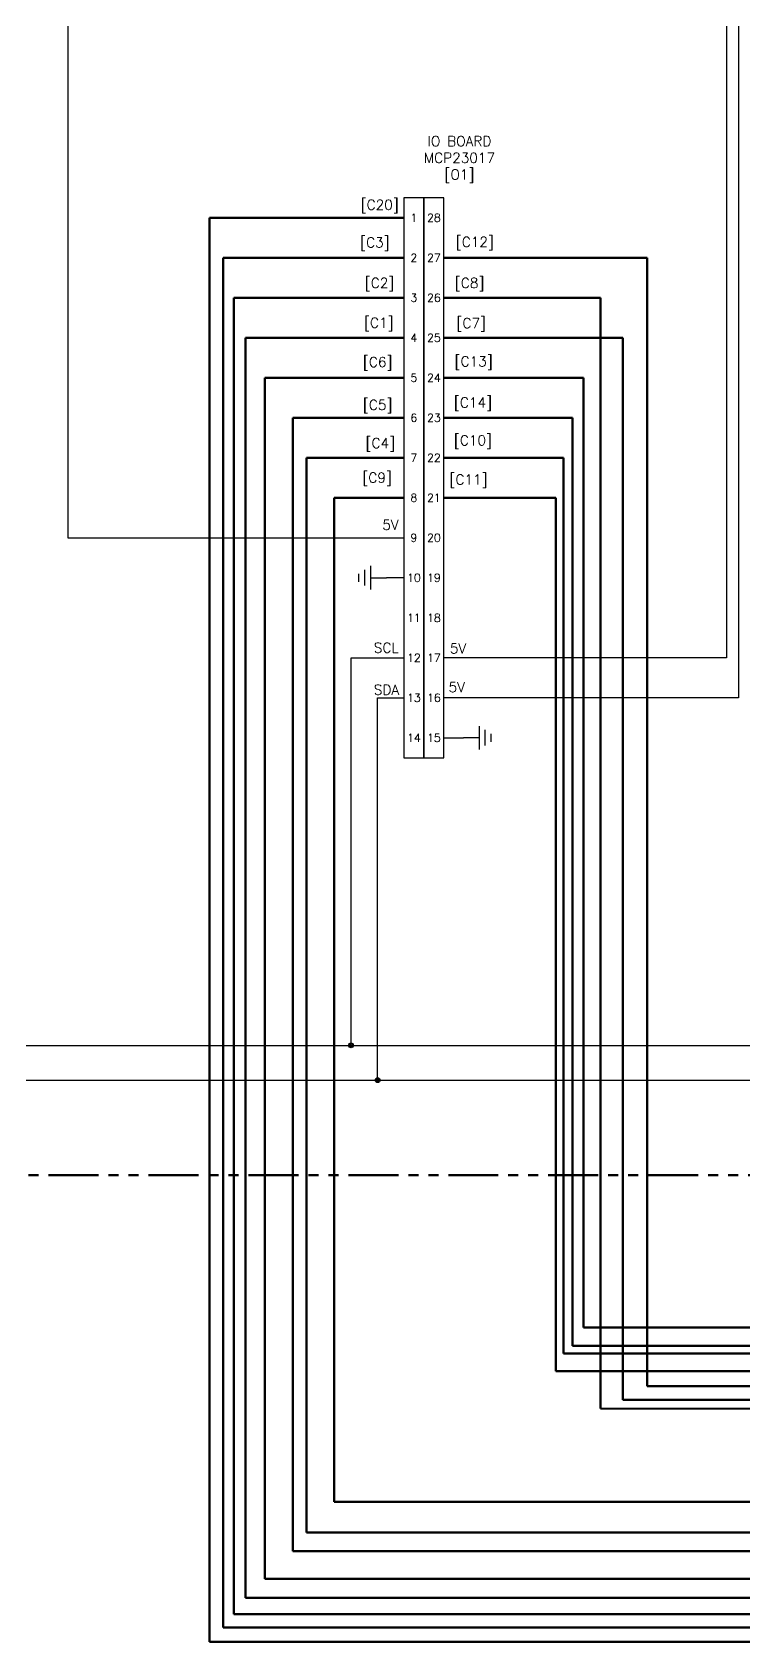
# Model space of a CAD drawing. Header units: millimetres. Extents: x 1 to 135, y 2 to 75.
# Drawn here: x 25.34 to 34.24, y 1.69 to 21.81 of the extents above; entities that cross this region are included whole.
import ezdxf
from ezdxf.enums import TextEntityAlignment as Align

# ---------------------------------------------------------------- set-up
doc = ezdxf.new("R2010")
doc.units = ezdxf.units.MM
doc.linetypes.add('PHANTOM2', pattern=[1.25, 0.625, -0.125, 0.125, -0.125, 0.125, -0.125])
for name, color, linetype in [('_MULTI_WIRE', 9, 'Continuous'), ('IO DATA', 150, 'Continuous'), ('MISC', 7, 'Continuous'), ('POWER', 30, 'Continuous'), ('SYMS', 7, 'Continuous'), ('TERMS', 123, 'Continuous'), ('WIRES', 7, 'Continuous')]:
    doc.layers.add(name, color=color, linetype=linetype)
doc.layers.add('DASH', color=102, linetype='PHANTOM2', lineweight=50)
doc.styles.add('WD', font='romans.shx')

# ---------------------------------------------------------------- blocks, each defined once
blk = doc.blocks.new('HCN1_14J_5078')
at = {"layer": 'SYMS'}
for p, q in [((0, 0.25), (-0.25, 0.25)), ((-0.25, 0.25), (-0.25, -6.75)), ((0, -6.75), (0, 0.25)), ((-0.25, -6.75), (0, -6.75))]:
    blk.add_line(p, q, dxfattribs=at)
at = {"layer": 'SYMS', "style": 'WD', "width": 0.7}
for tag, p in [('INST', (-0.156, 1)), ('DESC1', (-0.156, 0.688)), ('LOC', (-0.156, 0.844)), ('DESC2', (-0.156, 0.531))]:
    blk.add_attdef(tag, text='', height=0.125, dxfattribs=at).set_placement(p, align=Align.RIGHT)
at = {"layer": 'SYMS', "style": 'WD'}
blk.add_attdef('TAG1', text='', height=0.125, dxfattribs=at).set_placement((-0.156, 0.375), align=Align.RIGHT)
at = {"layer": 'SYMS', "style": 'WD', "width": 0.8}
blk.add_attdef('XREF', (1, 0.375), '', height=0.125, dxfattribs=at)
at = {"layer": 'SYMS', "linetype": 'Continuous', "style": 'WD', "flags": 8}
for tag, p in [('TERMDESC01J', (-0.35, 0.05)), ('TERMDESC02J', (-0.35, -0.45)), ('TERMDESC03J', (-0.35, -0.95)), ('TERMDESC04J', (-0.35, -1.45)), ('TERMDESC05J', (-0.35, -1.95)), ('TERMDESC06J', (-0.35, -2.45)), ('TERMDESC07J', (-0.35, -2.95)), ('TERMDESC08J', (-0.35, -3.45)), ('TERMDESC09J', (-0.35, -3.95)), ('TERMDESC10J', (-0.35, -4.45)), ('TERMDESC11J', (-0.35, -4.95)), ('TERMDESC12J', (-0.35, -5.45)), ('TERMDESC13J', (-0.35, -5.95)), ('TERMDESC14J', (-0.35, -6.45))]:
    blk.add_attdef(tag, text='', height=0.1, dxfattribs=at).set_placement(p, align=Align.RIGHT)
for tag, p in [('TERM01J', (-0.125, 0)), ('TERM02J', (-0.125, -0.5)), ('TERM03J', (-0.125, -1)), ('TERM04J', (-0.125, -1.5)), ('TERM05J', (-0.125, -2)), ('TERM06J', (-0.125, -2.5)), ('TERM07J', (-0.125, -3)), ('TERM08J', (-0.125, -3.5)), ('TERM09J', (-0.125, -4)), ('TERM10J', (-0.125, -4.5)), ('TERM11J', (-0.125, -5)), ('TERM12J', (-0.125, -5.5)), ('TERM13J', (-0.125, -6)), ('TERM14J', (-0.125, -6.5))]:
    blk.add_attdef(tag, text='', height=0.1, dxfattribs=at).set_placement(p, align=Align.MIDDLE_CENTER)
at = {"layer": 'SYMS', "color": 7, "style": 'WD'}
for tag, p in [('X4_TINY_DOT_DONT_REMOVE_01J', (-0.25, 0)), ('X4_TINY_DOT_DONT_REMOVE_02J', (-0.25, -0.5)), ('X4_TINY_DOT_DONT_REMOVE_03J', (-0.25, -1)), ('X4_TINY_DOT_DONT_REMOVE_04J', (-0.25, -1.5)), ('X4_TINY_DOT_DONT_REMOVE_05J', (-0.25, -2)), ('X4_TINY_DOT_DONT_REMOVE_06J', (-0.25, -2.5)), ('X4_TINY_DOT_DONT_REMOVE_07J', (-0.25, -3)), ('X4_TINY_DOT_DONT_REMOVE_08J', (-0.25, -3.5)), ('X4_TINY_DOT_DONT_REMOVE_09J', (-0.25, -4)), ('X4_TINY_DOT_DONT_REMOVE_10J', (-0.25, -4.5)), ('X4_TINY_DOT_DONT_REMOVE_11J', (-0.25, -5)), ('X4_TINY_DOT_DONT_REMOVE_12J', (-0.25, -5.5)), ('X4_TINY_DOT_DONT_REMOVE_13J', (-0.25, -6)), ('X4_TINY_DOT_DONT_REMOVE_14J', (-0.25, -6.5))]:
    blk.add_attdef(tag, p, '', height=0.0001, dxfattribs=at)
at = {"layer": 'SYMS', "style": 'WD'}
for tag, p, flags in [('X4TERM01J', (-0.25, 0), 1), ('ACE_FLAG', (0.048, 0.146), 9), ('FAMILY', (0.048, 0.121), 9), ('WDBLKNAM', (0.175, 0.125), 9), ('X4TERM02J', (-0.25, -0.5), 1), ('X4TERM03J', (-0.25, -1), 1), ('X4TERM04J', (-0.25, -1.5), 1), ('X4TERM05J', (-0.25, -2), 1), ('X4TERM06J', (-0.25, -2.5), 1), ('X4TERM07J', (-0.25, -3), 1), ('X4TERM08J', (-0.25, -3.5), 1), ('X4TERM09J', (-0.25, -4), 1), ('X4TERM10J', (-0.25, -4.5), 1), ('X4TERM11J', (-0.25, -5), 1), ('X4TERM12J', (-0.25, -5.5), 1), ('X4TERM13J', (-0.25, -6), 1), ('X4TERM14J', (-0.25, -6.5), 1), ('X8LINK', (-0.125, -6.875), 1)]:
    blk.add_attdef(tag, p, '', height=0.01, dxfattribs=dict(at, flags=flags))
at = {"layer": 'SYMS', "linetype": 'Continuous', "style": 'WD', "flags": 9}
for tag, p in [('ASSYCODE', (0.046, 0.065)), ('MFG', (0.051, 0.078)), ('CAT', (0.052, 0.098))]:
    blk.add_attdef(tag, text='', height=0.01, dxfattribs=at).set_placement(p, align=Align.CENTER)
at = {"layer": 'SYMS', "linetype": 'Continuous', "style": 'WD', "flags": 8}
for tag, p in [('X4WIRE01J', (-0.35, -0.05)), ('X4WIRE02J', (-0.35, -0.55)), ('X4WIRE03J', (-0.35, -1.05)), ('X4WIRE04J', (-0.35, -1.55)), ('X4WIRE05J', (-0.35, -2.05)), ('X4WIRE06J', (-0.35, -2.55)), ('X4WIRE07J', (-0.35, -3.05)), ('X4WIRE08J', (-0.35, -3.55)), ('X4WIRE09J', (-0.35, -4.05)), ('X4WIRE10J', (-0.35, -4.55)), ('X4WIRE11J', (-0.35, -5.05)), ('X4WIRE12J', (-0.35, -5.55)), ('X4WIRE13J', (-0.35, -6.05)), ('X4WIRE14J', (-0.35, -6.55))]:
    blk.add_attdef(tag, text='', height=0.1, dxfattribs=at).set_placement(p, align=Align.TOP_RIGHT)
blk = doc.blocks.new('HCN1_11J_52F3')
at = {"layer": 'SYMS'}
for p, q in [((0.25, 0.25), (0, 0.25)), ((0, 0.25), (0, -6.75)), ((0.25, -6.75), (0.25, 0.25)), ((0, -6.75), (0.25, -6.75))]:
    blk.add_line(p, q, dxfattribs=at)
at = {"layer": 'SYMS', "style": 'WD'}
for tag, p, width in [('INST', (0.141, 1), 0.7), ('LOC', (0.141, 0.844), 0.7), ('DESC1', (0.141, 0.688), 0.7), ('DESC2', (0.141, 0.531), 0.7), ('XREF', (1, 0.375), 0.8)]:
    blk.add_attdef(tag, p, '', height=0.125, dxfattribs=dict(at, width=width))
blk.add_attdef('TAG1', (0.141, 0.375), '', height=0.125, dxfattribs=at)
at = {"layer": 'SYMS', "linetype": 'Continuous', "style": 'WD', "flags": 8}
for tag, p in [('TERM01J', (0.125, 0)), ('TERM02J', (0.125, -0.5)), ('TERM03J', (0.125, -1)), ('TERM04J', (0.125, -1.5)), ('TERM05J', (0.125, -2)), ('TERM06J', (0.125, -2.5)), ('TERM07J', (0.125, -3)), ('TERM08J', (0.125, -3.5)), ('TERM09J', (0.125, -4)), ('TERM10J', (0.125, -4.5)), ('TERM11J', (0.125, -5)), ('TERM12J', (0.125, -5.5)), ('TERM13J', (0.125, -6)), ('TERM14J', (0.125, -6.5))]:
    blk.add_attdef(tag, text='', height=0.1, dxfattribs=at).set_placement(p, align=Align.MIDDLE_CENTER)
at = {"layer": 'SYMS', "linetype": 'Continuous', "style": 'WD', "flags": 9}
for tag, p in [('ASSYCODE', (0.046, 0.065)), ('MFG', (0.051, 0.078)), ('CAT', (0.052, 0.098))]:
    blk.add_attdef(tag, text='', height=0.01, dxfattribs=at).set_placement(p, align=Align.CENTER)
at = {"layer": 'SYMS', "style": 'WD'}
for tag, p, flags in [('ACE_FLAG', (0.048, 0.146), 9), ('FAMILY', (0.048, 0.121), 9), ('WDBLKNAM', (0.175, 0.125), 9), ('X1TERM01J', (0.25, 0), 1), ('X1TERM02J', (0.25, -0.5), 1), ('X1TERM03J', (0.25, -1), 1), ('X1TERM04J', (0.25, -1.5), 1), ('X1TERM05J', (0.25, -2), 1), ('X1TERM06J', (0.25, -2.5), 1), ('X1TERM07J', (0.25, -3), 1), ('X1TERM08J', (0.25, -3.5), 1), ('X1TERM09J', (0.25, -4), 1), ('X1TERM10J', (0.25, -4.5), 1), ('X1TERM11J', (0.25, -5), 1), ('X1TERM12J', (0.25, -5.5), 1), ('X1TERM13J', (0.25, -6), 1), ('X1TERM14J', (0.25, -6.5), 1), ('X8LINK', (0.125, -6.875), 1)]:
    blk.add_attdef(tag, p, '', height=0.01, dxfattribs=dict(at, flags=flags))
at = {"layer": 'SYMS', "color": 7, "style": 'WD'}
for tag, p in [('X1_TINY_DOT_DONT_REMOVE_01J', (0.25, 0)), ('X1_TINY_DOT_DONT_REMOVE_02J', (0.25, -0.5)), ('X1_TINY_DOT_DONT_REMOVE_03J', (0.25, -1)), ('X1_TINY_DOT_DONT_REMOVE_04J', (0.25, -1.5)), ('X1_TINY_DOT_DONT_REMOVE_05J', (0.25, -2)), ('X1_TINY_DOT_DONT_REMOVE_06J', (0.25, -2.5)), ('X1_TINY_DOT_DONT_REMOVE_07J', (0.25, -3)), ('X1_TINY_DOT_DONT_REMOVE_08J', (0.25, -3.5)), ('X1_TINY_DOT_DONT_REMOVE_09J', (0.25, -4)), ('X1_TINY_DOT_DONT_REMOVE_10J', (0.25, -4.5)), ('X1_TINY_DOT_DONT_REMOVE_11J', (0.25, -5)), ('X1_TINY_DOT_DONT_REMOVE_12J', (0.25, -5.5)), ('X1_TINY_DOT_DONT_REMOVE_13J', (0.25, -6)), ('X1_TINY_DOT_DONT_REMOVE_14J', (0.25, -6.5))]:
    blk.add_attdef(tag, p, '', height=0.0001, dxfattribs=at)
at = {"layer": 'SYMS', "linetype": 'Continuous', "style": 'WD', "flags": 8}
for tag, p in [('TERMDESC01J', (0.35, 0.05)), ('TERMDESC02J', (0.35, -0.45)), ('TERMDESC03J', (0.35, -0.95)), ('TERMDESC04J', (0.35, -1.45)), ('TERMDESC05J', (0.35, -1.95)), ('TERMDESC06J', (0.35, -2.45)), ('TERMDESC07J', (0.35, -2.95)), ('TERMDESC08J', (0.35, -3.45)), ('TERMDESC09J', (0.35, -3.95)), ('TERMDESC10J', (0.35, -4.45)), ('TERMDESC11J', (0.35, -4.95)), ('TERMDESC12J', (0.35, -5.45)), ('TERMDESC13J', (0.35, -5.95)), ('TERMDESC14J', (0.35, -6.45))]:
    blk.add_attdef(tag, p, '', height=0.1, dxfattribs=at)
for tag, p in [('X1WIRE01J', (0.35, -0.05)), ('X1WIRE02J', (0.35, -0.55)), ('X1WIRE03J', (0.35, -1.05)), ('X1WIRE04J', (0.35, -1.55)), ('X1WIRE05J', (0.35, -2.05)), ('X1WIRE06J', (0.35, -2.55)), ('X1WIRE07J', (0.35, -3.05)), ('X1WIRE08J', (0.35, -3.55)), ('X1WIRE09J', (0.35, -4.05)), ('X1WIRE10J', (0.35, -4.55)), ('X1WIRE11J', (0.35, -5.05)), ('X1WIRE12J', (0.35, -5.55)), ('X1WIRE13J', (0.35, -6.05)), ('X1WIRE14J', (0.35, -6.55))]:
    blk.add_attdef(tag, text='', height=0.1, dxfattribs=at).set_placement(p, align=Align.TOP_LEFT)
blk = doc.blocks.new('WDDOT')
for radius in [0.03, 0.0187, 0.00929]:
    blk.add_circle((0, 0), radius)
blk = doc.blocks.new('HGND2')
for p, q in [((0.125, 0), (0, 0)), ((0.125, 0.09375), (0.125, -0.09375)), ((0.171875, 0.0625), (0.171875, -0.0625)), ((0.21875, 0.03125), (0.21875, -0.03125))]:
    blk.add_line(p, q)
at = {"style": 'WD', "width": 0.8}
for tag, p in [('INST', (0.25, 0.3125)), ('LOC', (0.25, 0.15625)), ('TAG1', (0.25, 0)), ('DESC1', (0.25, -0.15625)), ('DESC2', (0.25, -0.3125))]:
    blk.add_attdef(tag, text='', height=0.125, dxfattribs=at).set_placement(p, align=Align.MIDDLE_LEFT)
at = {"style": 'WD', "flags": 1}
for tag in ['ASSYCODE', 'CAT', 'X4TERM01', 'MFG', 'FAMILY']:
    blk.add_attdef(tag, (0, 0), '', height=0.01, dxfattribs=at)

msp = doc.modelspace()

# ---------------------------------------------------------------- linework, layer by layer
at = {"layer": '_MULTI_WIRE'}
for p, q in [((29.328, 9.145), (29.328, 13.989)), ((29.661, 8.71), (29.661, 13.489)), ((11.465, 9.145), (45.84, 9.145)), ((11.263, 8.71), (46.153, 8.71))]:
    msp.add_line(p, q, dxfattribs=at)
at = {"layer": 'DASH'}
msp.add_lwpolyline([(19.973, 23.332), (52.42, 23.332), (52.42, 7.521), (19.973, 7.521)], close=True, dxfattribs=at)
at = {"layer": 'IO DATA', "lineweight": 211}
for p, q in [((29.989, 19.489), (27.556, 19.489)), ((27.556, 19.489), (27.556, 1.691)), ((29.989, 18.989), (27.728, 18.989)), ((27.728, 18.989), (27.728, 1.871)), ((33.031, 18.989), (30.489, 18.989)), ((33.031, 18.989), (33.031, 4.884)), ((29.989, 18.489), (27.862, 18.489)), ((27.862, 18.489), (27.862, 2.038)), ((32.446, 18.486), (30.489, 18.486)), ((32.446, 18.486), (32.446, 4.606)), ((29.989, 17.989), (28.007, 17.989)), ((28.007, 17.989), (28.007, 2.241)), ((32.726, 17.986), (30.489, 17.986)), ((32.726, 17.986), (32.726, 4.714)), ((29.989, 17.489), (28.248, 17.489)), ((28.248, 17.489), (28.248, 2.478)), ((30.489, 17.489), (32.236, 17.489)), ((32.236, 17.489), (32.236, 5.619)), ((29.989, 16.989), (28.6, 16.989)), ((28.6, 16.989), (28.6, 2.824)), ((30.489, 16.989), (32.098, 16.989)), ((32.098, 16.989), (32.098, 5.39)), ((29.989, 16.489), (28.771, 16.489)), ((28.771, 16.489), (28.771, 3.057)), ((30.489, 16.489), (31.984, 16.489)), ((31.984, 16.489), (31.984, 5.293)), ((29.989, 15.989), (29.119, 15.989)), ((29.119, 15.989), (29.119, 3.442)), ((30.489, 15.989), (31.888, 15.989)), ((31.888, 15.989), (31.888, 5.072)), ((32.236, 5.619), (126.281, 5.619)), ((31.984, 5.293), (127.04, 5.293)), ((32.098, 5.39), (126.64, 5.39)), ((31.888, 5.072), (127.5, 5.072)), ((33.031, 4.884), (127.952, 4.884)), ((32.726, 4.714), (128.55, 4.714)), ((32.446, 4.606), (129.057, 4.523)), ((29.119, 3.442), (131.082, 3.442)), ((28.771, 3.057), (131.596, 3.057)), ((28.6, 2.824), (132.16, 2.824)), ((28.248, 2.478), (132.559, 2.478)), ((28.007, 2.241), (133.143, 2.241)), ((27.862, 2.038), (133.697, 2.038)), ((27.728, 1.871), (134.237, 1.871)), ((27.556, 1.691), (134.918, 1.691))]:
    msp.add_line(p, q, dxfattribs=at)
at = {"layer": 'POWER'}
for p, q in [((25.786, 30.903), (25.786, 15.489)), ((34.022, 30.903), (34.022, 13.989)), ((34.175, 30.903), (34.175, 13.489)), ((25.786, 15.489), (29.989, 15.489)), ((34.022, 13.989), (30.489, 13.989)), ((34.175, 13.489), (30.489, 13.489))]:
    msp.add_line(p, q, dxfattribs=at)
at = {"layer": 'WIRES'}
for p, q in [((29.989, 14.989), (29.77, 14.989)), ((29.328, 13.989), (29.989, 13.989)), ((29.661, 13.489), (29.989, 13.489)), ((30.489, 12.989), (30.733, 12.989))]:
    msp.add_line(p, q, dxfattribs=at)

# ---------------------------------------------------------------- block references
at = {"layer": '_MULTI_WIRE'}
for p in [(29.328, 9.145), (29.661, 8.71)]:
    msp.add_blockref('WDDOT', p, dxfattribs=at)
at = {"layer": 'SYMS'}
ref = msp.add_blockref('HCN1_14J_5078', (30.239, 19.489), dxfattribs=at)
ref.add_attrib('X4_TINY_DOT_DONT_REMOVE_01J', '.', (29.989, 19.489), dxfattribs={"layer": 'MISC', "color": 7, "height": 0.0001, "style": 'WD'})
ref.add_attrib('TERM01J', '1', dxfattribs={"layer": 'TERMS', "linetype": 'Continuous', "height": 0.1, "style": 'WD', "flags": 8}).set_placement((30.114, 19.489), align=Align.MIDDLE_CENTER)
ref.add_attrib('X4_TINY_DOT_DONT_REMOVE_02J', '.', (29.989, 18.989), dxfattribs={"layer": 'MISC', "color": 7, "height": 0.0001, "style": 'WD'})
ref.add_attrib('TERM02J', '2', dxfattribs={"layer": 'TERMS', "linetype": 'Continuous', "height": 0.1, "style": 'WD', "flags": 8}).set_placement((30.114, 18.989), align=Align.MIDDLE_CENTER)
ref.add_attrib('X4_TINY_DOT_DONT_REMOVE_03J', '.', (29.989, 18.489), dxfattribs={"layer": 'MISC', "color": 7, "height": 0.0001, "style": 'WD'})
ref.add_attrib('TERM03J', '3', dxfattribs={"layer": 'TERMS', "linetype": 'Continuous', "height": 0.1, "style": 'WD', "flags": 8}).set_placement((30.114, 18.489), align=Align.MIDDLE_CENTER)
ref.add_attrib('X4_TINY_DOT_DONT_REMOVE_04J', '.', (29.989, 17.989), dxfattribs={"layer": 'MISC', "color": 7, "height": 0.0001, "style": 'WD'})
ref.add_attrib('TERM04J', '4', dxfattribs={"layer": 'TERMS', "linetype": 'Continuous', "height": 0.1, "style": 'WD', "flags": 8}).set_placement((30.114, 17.989), align=Align.MIDDLE_CENTER)
ref.add_attrib('X4_TINY_DOT_DONT_REMOVE_05J', '.', (29.989, 17.489), dxfattribs={"layer": 'MISC', "color": 7, "height": 0.0001, "style": 'WD'})
ref.add_attrib('TERM05J', '5', dxfattribs={"layer": 'TERMS', "linetype": 'Continuous', "height": 0.1, "style": 'WD', "flags": 8}).set_placement((30.114, 17.489), align=Align.MIDDLE_CENTER)
ref.add_attrib('X4_TINY_DOT_DONT_REMOVE_06J', '.', (29.989, 16.989), dxfattribs={"layer": 'MISC', "color": 7, "height": 0.0001, "style": 'WD'})
ref.add_attrib('TERM06J', '6', dxfattribs={"layer": 'TERMS', "linetype": 'Continuous', "height": 0.1, "style": 'WD', "flags": 8}).set_placement((30.114, 16.989), align=Align.MIDDLE_CENTER)
ref.add_attrib('X4_TINY_DOT_DONT_REMOVE_07J', '.', (29.989, 16.489), dxfattribs={"layer": 'MISC', "color": 7, "height": 0.0001, "style": 'WD'})
ref.add_attrib('TERM07J', '7', dxfattribs={"layer": 'TERMS', "linetype": 'Continuous', "height": 0.1, "style": 'WD', "flags": 8}).set_placement((30.114, 16.489), align=Align.MIDDLE_CENTER)
ref.add_attrib('X4_TINY_DOT_DONT_REMOVE_08J', '.', (29.989, 15.989), dxfattribs={"layer": 'MISC', "color": 7, "height": 0.0001, "style": 'WD'})
ref.add_attrib('TERM08J', '8', dxfattribs={"layer": 'TERMS', "linetype": 'Continuous', "height": 0.1, "style": 'WD', "flags": 8}).set_placement((30.114, 15.989), align=Align.MIDDLE_CENTER)
ref.add_attrib('X4_TINY_DOT_DONT_REMOVE_09J', '.', (29.989, 15.489), dxfattribs={"layer": 'MISC', "color": 7, "height": 0.0001, "style": 'WD'})
ref.add_attrib('TERM09J', '9', dxfattribs={"layer": 'TERMS', "linetype": 'Continuous', "height": 0.1, "style": 'WD', "flags": 8}).set_placement((30.114, 15.489), align=Align.MIDDLE_CENTER)
ref.add_attrib('X4_TINY_DOT_DONT_REMOVE_10J', '.', (29.989, 14.989), dxfattribs={"layer": 'MISC', "color": 7, "height": 0.0001, "style": 'WD'})
ref.add_attrib('TERM10J', '10', dxfattribs={"layer": 'TERMS', "linetype": 'Continuous', "height": 0.1, "style": 'WD', "flags": 8}).set_placement((30.114, 14.989), align=Align.MIDDLE_CENTER)
ref.add_attrib('X4_TINY_DOT_DONT_REMOVE_11J', '.', (29.989, 14.489), dxfattribs={"layer": 'MISC', "color": 7, "height": 0.0001, "style": 'WD'})
ref.add_attrib('TERM11J', '11', dxfattribs={"layer": 'TERMS', "linetype": 'Continuous', "height": 0.1, "style": 'WD', "flags": 8}).set_placement((30.114, 14.489), align=Align.MIDDLE_CENTER)
ref.add_attrib('X4_TINY_DOT_DONT_REMOVE_12J', '.', (29.989, 13.989), dxfattribs={"layer": 'MISC', "color": 7, "height": 0.0001, "style": 'WD'})
ref.add_attrib('TERM12J', '12', dxfattribs={"layer": 'TERMS', "linetype": 'Continuous', "height": 0.1, "style": 'WD', "flags": 8}).set_placement((30.114, 13.989), align=Align.MIDDLE_CENTER)
ref.add_attrib('X4_TINY_DOT_DONT_REMOVE_13J', '.', (29.989, 13.489), dxfattribs={"layer": 'MISC', "color": 7, "height": 0.0001, "style": 'WD'})
ref.add_attrib('TERM13J', '13', dxfattribs={"layer": 'TERMS', "linetype": 'Continuous', "height": 0.1, "style": 'WD', "flags": 8}).set_placement((30.114, 13.489), align=Align.MIDDLE_CENTER)
ref.add_attrib('X4_TINY_DOT_DONT_REMOVE_14J', '.', (29.989, 12.989), dxfattribs={"layer": 'MISC', "color": 7, "height": 0.0001, "style": 'WD'})
ref.add_attrib('TERM14J', '14', dxfattribs={"layer": 'TERMS', "linetype": 'Continuous', "height": 0.1, "style": 'WD', "flags": 8}).set_placement((30.114, 12.989), align=Align.MIDDLE_CENTER)
ref = msp.add_blockref('HCN1_11J_52F3', (30.239, 19.489), dxfattribs=at)
ref.add_attrib('X1_TINY_DOT_DONT_REMOVE_01J', '.', (30.489, 19.489), dxfattribs={"layer": 'MISC', "color": 7, "height": 0.0001, "style": 'WD'})
ref.add_attrib('TERM01J', '28', dxfattribs={"layer": 'TERMS', "linetype": 'Continuous', "height": 0.1, "style": 'WD', "flags": 8}).set_placement((30.364, 19.489), align=Align.MIDDLE_CENTER)
ref.add_attrib('X1_TINY_DOT_DONT_REMOVE_02J', '.', (30.489, 18.989), dxfattribs={"layer": 'MISC', "color": 7, "height": 0.0001, "style": 'WD'})
ref.add_attrib('TERM02J', '27', dxfattribs={"layer": 'TERMS', "linetype": 'Continuous', "height": 0.1, "style": 'WD', "flags": 8}).set_placement((30.364, 18.989), align=Align.MIDDLE_CENTER)
ref.add_attrib('X1_TINY_DOT_DONT_REMOVE_03J', '.', (30.489, 18.489), dxfattribs={"layer": 'MISC', "color": 7, "height": 0.0001, "style": 'WD'})
ref.add_attrib('TERM03J', '26', dxfattribs={"layer": 'TERMS', "linetype": 'Continuous', "height": 0.1, "style": 'WD', "flags": 8}).set_placement((30.364, 18.489), align=Align.MIDDLE_CENTER)
ref.add_attrib('X1_TINY_DOT_DONT_REMOVE_04J', '.', (30.489, 17.989), dxfattribs={"layer": 'MISC', "color": 7, "height": 0.0001, "style": 'WD'})
ref.add_attrib('TERM04J', '25', dxfattribs={"layer": 'TERMS', "linetype": 'Continuous', "height": 0.1, "style": 'WD', "flags": 8}).set_placement((30.364, 17.989), align=Align.MIDDLE_CENTER)
ref.add_attrib('X1_TINY_DOT_DONT_REMOVE_05J', '.', (30.489, 17.489), dxfattribs={"layer": 'MISC', "color": 7, "height": 0.0001, "style": 'WD'})
ref.add_attrib('TERM05J', '24', dxfattribs={"layer": 'TERMS', "linetype": 'Continuous', "height": 0.1, "style": 'WD', "flags": 8}).set_placement((30.364, 17.489), align=Align.MIDDLE_CENTER)
ref.add_attrib('X1_TINY_DOT_DONT_REMOVE_06J', '.', (30.489, 16.989), dxfattribs={"layer": 'MISC', "color": 7, "height": 0.0001, "style": 'WD'})
ref.add_attrib('TERM06J', '23', dxfattribs={"layer": 'TERMS', "linetype": 'Continuous', "height": 0.1, "style": 'WD', "flags": 8}).set_placement((30.364, 16.989), align=Align.MIDDLE_CENTER)
ref.add_attrib('X1_TINY_DOT_DONT_REMOVE_07J', '.', (30.489, 16.489), dxfattribs={"layer": 'MISC', "color": 7, "height": 0.0001, "style": 'WD'})
ref.add_attrib('TERM07J', '22', dxfattribs={"layer": 'TERMS', "linetype": 'Continuous', "height": 0.1, "style": 'WD', "flags": 8}).set_placement((30.364, 16.489), align=Align.MIDDLE_CENTER)
ref.add_attrib('X1_TINY_DOT_DONT_REMOVE_08J', '.', (30.489, 15.989), dxfattribs={"layer": 'MISC', "color": 7, "height": 0.0001, "style": 'WD'})
ref.add_attrib('TERM08J', '21', dxfattribs={"layer": 'TERMS', "linetype": 'Continuous', "height": 0.1, "style": 'WD', "flags": 8}).set_placement((30.364, 15.989), align=Align.MIDDLE_CENTER)
ref.add_attrib('X1_TINY_DOT_DONT_REMOVE_09J', '.', (30.489, 15.489), dxfattribs={"layer": 'MISC', "color": 7, "height": 0.0001, "style": 'WD'})
ref.add_attrib('TERM09J', '20', dxfattribs={"layer": 'TERMS', "linetype": 'Continuous', "height": 0.1, "style": 'WD', "flags": 8}).set_placement((30.364, 15.489), align=Align.MIDDLE_CENTER)
ref.add_attrib('X1_TINY_DOT_DONT_REMOVE_10J', '.', (30.489, 14.989), dxfattribs={"layer": 'MISC', "color": 7, "height": 0.0001, "style": 'WD'})
ref.add_attrib('TERM10J', '19', dxfattribs={"layer": 'TERMS', "linetype": 'Continuous', "height": 0.1, "style": 'WD', "flags": 8}).set_placement((30.364, 14.989), align=Align.MIDDLE_CENTER)
ref.add_attrib('X1_TINY_DOT_DONT_REMOVE_11J', '.', (30.489, 14.489), dxfattribs={"layer": 'MISC', "color": 7, "height": 0.0001, "style": 'WD'})
ref.add_attrib('TERM11J', '18', dxfattribs={"layer": 'TERMS', "linetype": 'Continuous', "height": 0.1, "style": 'WD', "flags": 8}).set_placement((30.364, 14.489), align=Align.MIDDLE_CENTER)
ref.add_attrib('X1_TINY_DOT_DONT_REMOVE_12J', '.', (30.489, 13.989), dxfattribs={"layer": 'MISC', "color": 7, "height": 0.0001, "style": 'WD'})
ref.add_attrib('TERM12J', '17', dxfattribs={"layer": 'TERMS', "linetype": 'Continuous', "height": 0.1, "style": 'WD', "flags": 8}).set_placement((30.364, 13.989), align=Align.MIDDLE_CENTER)
ref.add_attrib('X1_TINY_DOT_DONT_REMOVE_13J', '.', (30.489, 13.489), dxfattribs={"layer": 'MISC', "color": 7, "height": 0.0001, "style": 'WD'})
ref.add_attrib('TERM13J', '16', dxfattribs={"layer": 'TERMS', "linetype": 'Continuous', "height": 0.1, "style": 'WD', "flags": 8}).set_placement((30.364, 13.489), align=Align.MIDDLE_CENTER)
ref.add_attrib('X1_TINY_DOT_DONT_REMOVE_14J', '.', (30.489, 12.989), dxfattribs={"layer": 'MISC', "color": 7, "height": 0.0001, "style": 'WD'})
ref.add_attrib('TERM14J', '15', dxfattribs={"layer": 'TERMS', "linetype": 'Continuous', "height": 0.1, "style": 'WD', "flags": 8}).set_placement((30.364, 12.989), align=Align.MIDDLE_CENTER)
at = {"layer": 'SYMS', "xscale": 1.571428571428571, "yscale": 1.571428571428571, "zscale": 1.571428571428571, "rotation": 180}
msp.add_blockref('HGND2', (29.77, 14.989), dxfattribs=at)
at = {"layer": 'SYMS', "xscale": 1.571428571428571, "yscale": 1.571428571428571, "zscale": 1.571428571428571}
msp.add_blockref('HGND2', (30.733, 12.989), dxfattribs=at)

# ---------------------------------------------------------------- texts
at = {"layer": '_MULTI_WIRE', "char_height": 0.125, "attachment_point": 1, "style": 'WD'}
for s, insert in [('\\pxqc;IO BOARD\\PMCP23017\\P[O1]', (30.239, 20.508)), ('SDA', (29.613, 13.652))]:
    msp.add_mtext(s, dxfattribs=dict(at, insert=insert))
at = {"layer": '_MULTI_WIRE', "insert": (29.613, 14.177), "char_height": 0.125, "attachment_point": 1, "style": 'WD'}
msp.add_mtext_dynamic_manual_height_columns('SCL', width=0.02987, gutter_width=0.625, heights=[0], dxfattribs=at)
at = {"layer": 'IO DATA', "lineweight": 211, "char_height": 0.125, "attachment_point": 1, "style": 'WD'}
for s, insert in [('[C20]', (29.448, 19.713)), ('[C3]', (29.442, 19.242)), ('[C12]', (30.638, 19.248)), ('[C2]', (29.5, 18.736)), ('[C8]', (30.626, 18.736)), ('[C1]', (29.49, 18.239)), ('[C7]', (30.646, 18.234)), ('[C6]', (29.476, 17.748)), ('[C13]', (30.623, 17.756)), ('[C5]', (29.476, 17.212)), ('[C14]', (30.615, 17.242)), ('[C4]', (29.51, 16.735)), ('[C10]', (30.614, 16.769)), ('[C9]', (29.469, 16.303)), ('[C11]', (30.559, 16.279))]:
    msp.add_mtext(s, dxfattribs=dict(at, insert=insert))
at = {"layer": 'POWER', "lineweight": 211, "char_height": 0.125, "attachment_point": 1, "style": 'WD'}
for insert in [(29.719, 15.713), (30.564, 14.169), (30.548, 13.685)]:
    msp.add_mtext('5V', dxfattribs=dict(at, insert=insert))

doc.saveas('drawing.dxf')
